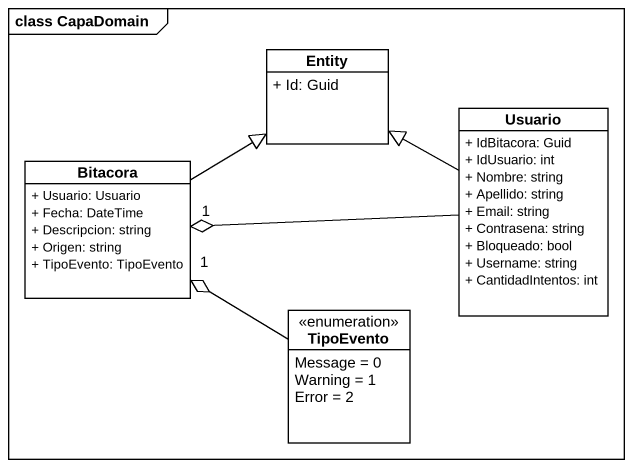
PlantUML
@startuml
mainframe class CapaDomain
hide circle
hide empty members
skinparam classAttributeIconSize 0
class "Entity" as Entity_ {
  + Id: Guid
}
class Usuario {
  + IdBitacora: Guid
  + IdUsuario: int
  + Nombre: string
  + Apellido: string
  + Email: string
  + Contrasena: string
  + Bloqueado: bool
  + Username: string
  + CantidadIntentos: int
}
class Bitacora {
  + Usuario: Usuario
  + Fecha: DateTime
  + Descripcion: string
  + Origen: string
  + TipoEvento: TipoEvento
}
enum TipoEvento {
  Message = 0
  Warning = 1
  Error = 2
}
Usuario -left-|> Entity_
Usuario -left-o "1" Bitacora
Bitacora -up-|> Entity_
TipoEvento -up-o "1" Bitacora
@enduml
